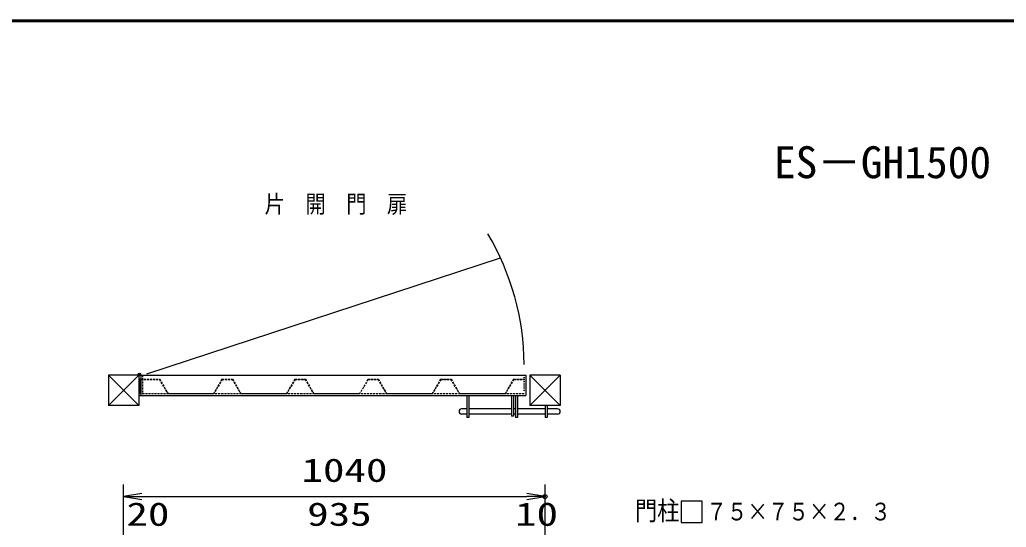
# Model space of a CAD drawing. Units: millimetres, scale not verified. Extents: x -4425 to 4425, y -3150 to 3150.
# Drawn here: x -2819 to -384, y 1673 to 2925 of the extents above; entities that cross this region are included whole.
import ezdxf
from ezdxf.enums import TextEntityAlignment as Align

# ---------------------------------------------------------------- set-up
doc = ezdxf.new("R2010")
doc.units = ezdxf.units.MM
doc.header["$LTSCALE"] = 20
doc.header["$PDMODE"] = 32
doc.header["$PDSIZE"] = 10
doc.linetypes.add('USER2', pattern=[0.375, 0.25, -0.125])
doc.linetypes.add('USER3', pattern=[0.26, 0.01, -0.25])
for name, color, linetype, lineweight in [('0-0_1', 7, 'Continuous', 25), ('0-3_0', 1, 'Continuous', 25), ('0-5_WAKU', 7, 'Continuous', 25)]:
    doc.layers.add(name, color=color, linetype=linetype, lineweight=lineweight)
doc.layers.add('0-2_10', color=4, linetype='Continuous')
doc.layers.add('0-4_DEFPOINTS', color=7, linetype='Continuous')
doc.styles.add('ＭＳ ゴシック', font='')
doc.styles.get('ＭＳ ゴシック').set_extended_font_data('MS Gothic')

# ---------------------------------------------------------------- blocks, each defined once
blk = doc.blocks.new('DARROWS')
at = {"layer": '0-3_0', "color": 2}
blk.add_line((0, 0), (-19.982, 0), dxfattribs=at)
blk.add_lwpolyline([(-20, -3.333), (0, 0), (-20, 3.333)], dxfattribs=at)

msp = doc.modelspace()

# ---------------------------------------------------------------- linework, layer by layer
at = {"layer": '0-0_1', "color": 4}
msp.add_line((-2505.46, 2051.57), (-1632.68, 2337.24), dxfattribs=at)
at = {"layer": '0-0_1'}
for p, q in [((-2600.41, 2047.88), (-2600.41, 1972.95)), ((-2525.48, 2047.88), (-2600.41, 2047.88)), ((-2600.41, 1972.95), (-2525.48, 2047.88)), ((-2600.41, 2047.88), (-2525.48, 1972.95)), ((-2525.48, 2047.88), (-2525.48, 1972.95)), ((-2520.48, 2047.88), (-2520.48, 1997.92)), ((-2520.48, 2047.88), (-1570.31, 2047.88)), ((-1570.31, 2047.88), (-1570.31, 1997.92)), ((-1560.32, 2047.88), (-1560.32, 1972.95)), ((-1485.39, 2047.88), (-1560.32, 2047.88)), ((-1560.32, 1972.95), (-1485.39, 2047.88)), ((-1560.32, 2047.88), (-1485.39, 1972.95)), ((-1485.39, 2047.88), (-1485.39, 1972.95)), ((-2523.98, 2038.49), (-2523.98, 2001.92)), ((-2521.98, 2038.49), (-2523.98, 2038.49)), ((-2521.98, 2038.49), (-2521.98, 2001.92)), ((-2523.98, 2001.92), (-2525.48, 2001.92)), ((-2525.48, 1997.92), (-1570.31, 1997.92)), ((-2520.48, 2001.92), (-2521.98, 2001.92)), ((-1715.69, 1997.92), (-1715.69, 1943.97)), ((-1710.69, 1997.92), (-1710.69, 1943.97)), ((-1605.78, 1997.92), (-1605.78, 1946.97)), ((-1600.79, 1997.92), (-1600.79, 1946.97)), ((-1595.79, 1997.92), (-1595.79, 1943.97)), ((-1590.8, 1997.92), (-1590.8, 1943.97)), ((-2525.48, 1972.95), (-2600.41, 1972.95)), ((-1485.39, 1972.95), (-1560.32, 1972.95)), ((-1522.86, 1972.95), (-1522.86, 1943.97)), ((-1517.86, 1972.95), (-1517.86, 1943.97)), ((-1715.69, 1964.95), (-1728.67, 1964.95)), ((-1715.69, 1951.96), (-1728.67, 1951.96)), ((-1605.78, 1964.95), (-1710.69, 1964.95)), ((-1605.78, 1951.96), (-1710.69, 1951.96)), ((-1595.79, 1964.95), (-1600.79, 1964.95)), ((-1595.79, 1951.96), (-1600.79, 1951.96)), ((-1522.86, 1964.95), (-1590.8, 1964.95)), ((-1522.86, 1951.96), (-1590.8, 1951.96)), ((-1491.88, 1964.95), (-1517.86, 1964.95)), ((-1491.88, 1951.96), (-1517.86, 1951.96)), ((-1710.69, 1943.97), (-1715.69, 1943.97)), ((-1600.79, 1946.97), (-1605.78, 1946.97)), ((-1590.8, 1943.97), (-1595.79, 1943.97)), ((-1517.86, 1943.97), (-1522.86, 1943.97))]:
    msp.add_line(p, q, dxfattribs=at)
at = {"layer": '0-0_1', "linetype": 'USER2'}
for p, q in [((-2516.49, 2047.88), (-2516.49, 2001.92)), ((-2520.48, 2038.49), (-2474.01, 2038.49)), ((-2520.48, 2037.69), (-2474.47, 2037.69)), ((-2474.47, 2037.69), (-2453.82, 2001.92)), ((-2474.01, 2038.49), (-2453.36, 2002.72)), ((-2320.15, 2038.49), (-2340.8, 2002.72)), ((-2319.69, 2037.69), (-2340.34, 2001.92)), ((-2320.15, 2038.49), (-2294.17, 2038.49)), ((-2319.69, 2037.69), (-2294.63, 2037.69)), ((-2294.63, 2037.69), (-2273.98, 2001.92)), ((-2294.17, 2038.49), (-2273.52, 2002.72)), ((-2140.31, 2038.49), (-2160.96, 2002.72)), ((-2139.85, 2037.69), (-2160.5, 2001.92)), ((-2140.31, 2038.49), (-2114.33, 2038.49)), ((-2139.31, 2037.69), (-2114.79, 2037.69)), ((-2114.79, 2037.69), (-2094.14, 2001.92)), ((-2114.33, 2038.49), (-2093.68, 2002.72)), ((-1960.01, 2037.69), (-1980.66, 2001.92)), ((-1960.47, 2038.49), (-1934.49, 2038.49)), ((-1959.47, 2037.69), (-1934.95, 2037.69)), ((-1934.95, 2037.69), (-1914.3, 2001.92)), ((-1934.49, 2038.49), (-1913.84, 2002.72)), ((-1780.63, 2038.49), (-1801.28, 2002.72)), ((-1780.17, 2037.69), (-1800.82, 2001.92)), ((-1780.63, 2038.49), (-1754.65, 2038.49)), ((-1779.63, 2037.69), (-1755.11, 2037.69)), ((-1755.11, 2037.69), (-1734.46, 2001.92)), ((-1754.65, 2038.49), (-1734, 2002.72)), ((-1600.79, 2038.49), (-1621.44, 2002.72)), ((-1600.33, 2037.69), (-1620.98, 2001.92)), ((-1600.79, 2038.49), (-1574.31, 2038.49)), ((-1599.79, 2037.69), (-1574.31, 2037.69)), ((-1574.31, 2001.92), (-2520.48, 2001.92)), ((-2453.36, 2002.72), (-2340.8, 2002.72)), ((-2273.52, 2002.72), (-2160.96, 2002.72)), ((-2093.68, 2002.72), (-1981.12, 2002.72)), ((-1913.84, 2002.72), (-1801.28, 2002.72)), ((-1734, 2002.72), (-1621.44, 2002.72))]:
    msp.add_line(p, q, dxfattribs=at)
at = {"layer": '0-0_1', "linetype": 'USER3'}
msp.add_line((-1574.31, 2047.88), (-1574.31, 2001.92), dxfattribs=at)
at = {"layer": '0-0_1', "color": 4}
msp.add_lwpolyline([(-1187.09, 1685.06), (-1134.64, 1685.06), (-1134.64, 1737.52), (-1187.09, 1737.52)], close=True, dxfattribs=at)
at = {"layer": '0-0_1'}
for radius in [3, 2]:
    msp.add_circle((-2523.86, 2049.77), radius, dxfattribs=at)
at = {"layer": '0-0_1', "color": 4}
msp.add_arc((-2214.16, 2070.08), 639.91, 0.39774, 30.71861, dxfattribs=at)
at = {"layer": '0-0_1'}
for centre, radius, start, end in [((-1728.67, 1958.46), 6.5, 90, 270), ((-1491.88, 1958.46), 6.49, 270, 90)]:
    msp.add_arc(centre, radius, start, end, dxfattribs=at)
at = {"layer": '0-3_0'}
for p, q in [((-2562.95, 1432.6), (-2562.95, 1778.69)), ((-1522.86, 1432.6), (-1522.86, 1778.69))]:
    msp.add_line(p, q, dxfattribs=at)
at = {"layer": '0-3_0', "color": 2}
msp.add_line((-2517.95, 1748.69), (-1567.86, 1748.69), dxfattribs=at)
at = {"layer": '0-4_DEFPOINTS'}
msp.add_point((-1522.86, 1748.69), dxfattribs=at)
at = {"layer": '0-5_WAKU'}
msp.add_line((-4047.95, 2923), (4198.05, 2923), dxfattribs=at)
msp.add_lwpolyline([(-4049.95, 2925), (4200.05, 2925), (4200.05, -2925), (-4049.95, -2925)], close=True, dxfattribs=at)
msp.add_lwpolyline([(-4045.95, -2921), (-4045.95, 2921), (4196.05, 2921)], dxfattribs=at)

# ---------------------------------------------------------------- block references
at = {"layer": '0-3_0', "xscale": 2.25, "yscale": 2.25, "rotation": 180}
msp.add_blockref('DARROWS', (-2562.95, 1748.69), dxfattribs=at)
at = {"layer": '0-3_0', "xscale": 2.25, "yscale": 2.25}
msp.add_blockref('DARROWS', (-1522.86, 1748.69), dxfattribs=at)

# ---------------------------------------------------------------- texts
at = {"layer": '0-0_1', "color": 4, "style": 'ＭＳ ゴシック', "width": 0.85}
for s, height, p in [('片\u3000開\u3000門\u3000扉', 43.4, (-2214.99, 2435.61)), ('門柱', 47.36, (-1300.99, 1675.97)), ('７５×７５×２．３', 43.7, (-1124.65, 1676.67))]:
    msp.add_text(s, height=height, dxfattribs=at).set_placement(p, align=Align.BOTTOM_LEFT)
at = {"layer": '0-2_10', "style": 'ＭＳ ゴシック'}
msp.add_text('ES－GH1500', height=78.78, dxfattribs=at).set_placement((-957.95, 2510.45), align=Align.BOTTOM_LEFT)
at = {"layer": '0-3_0', "color": 3, "style": 'ＭＳ ゴシック', "width": 1.35}
for s, p in [('1040', (-2123.9, 1767.59)), ('20', (-2555.98, 1659.17)), ('935', (-2109.9, 1659.17)), ('10', (-1596.82, 1659.17))]:
    msp.add_text(s, height=57.77, dxfattribs=at).set_placement(p, align=Align.BOTTOM_LEFT)

doc.saveas('drawing.dxf')
